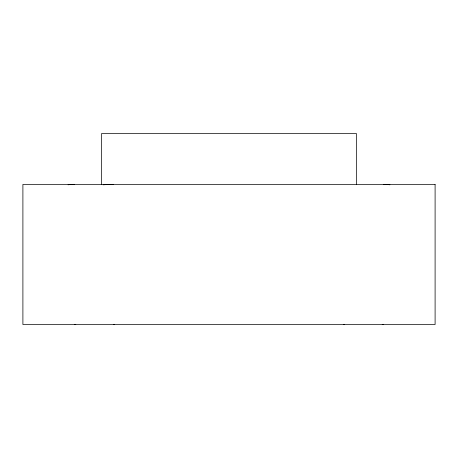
<?xml version="1.0" encoding="UTF-8"?>
<svg xmlns="http://www.w3.org/2000/svg" width="458" height="458" viewBox="0 0 458 458"><rect width="100%" height="100%" fill="white"/><g stroke="black" fill="none" stroke-linecap="round" stroke-linejoin="round"><path stroke-width="0.69" d="M356.364 184.425L356.364 133.478L101.636 133.478L101.636 184.425M383.478 184.431A27.698 2.748 -5.7 0 1 389.935 184.797M383.478 324.51A27.698 2.748 5.7 0 1 382.212 324.499M103.136 184.797A27.698 2.748 -5.7 0 1 113.303 184.431M114.489 324.499A27.698 2.748 5.7 0 1 113.303 324.51M68.065 184.797A27.698 2.748 5.7 0 1 74.522 184.431M75.788 324.499A27.698 2.748 -5.7 0 1 74.522 324.51M344.697 324.51A27.698 2.748 -5.7 0 1 343.511 324.499M435.1 184.425L22.9 184.425L22.9 324.522L435.1 324.522L435.1 184.425"/></g></svg>
